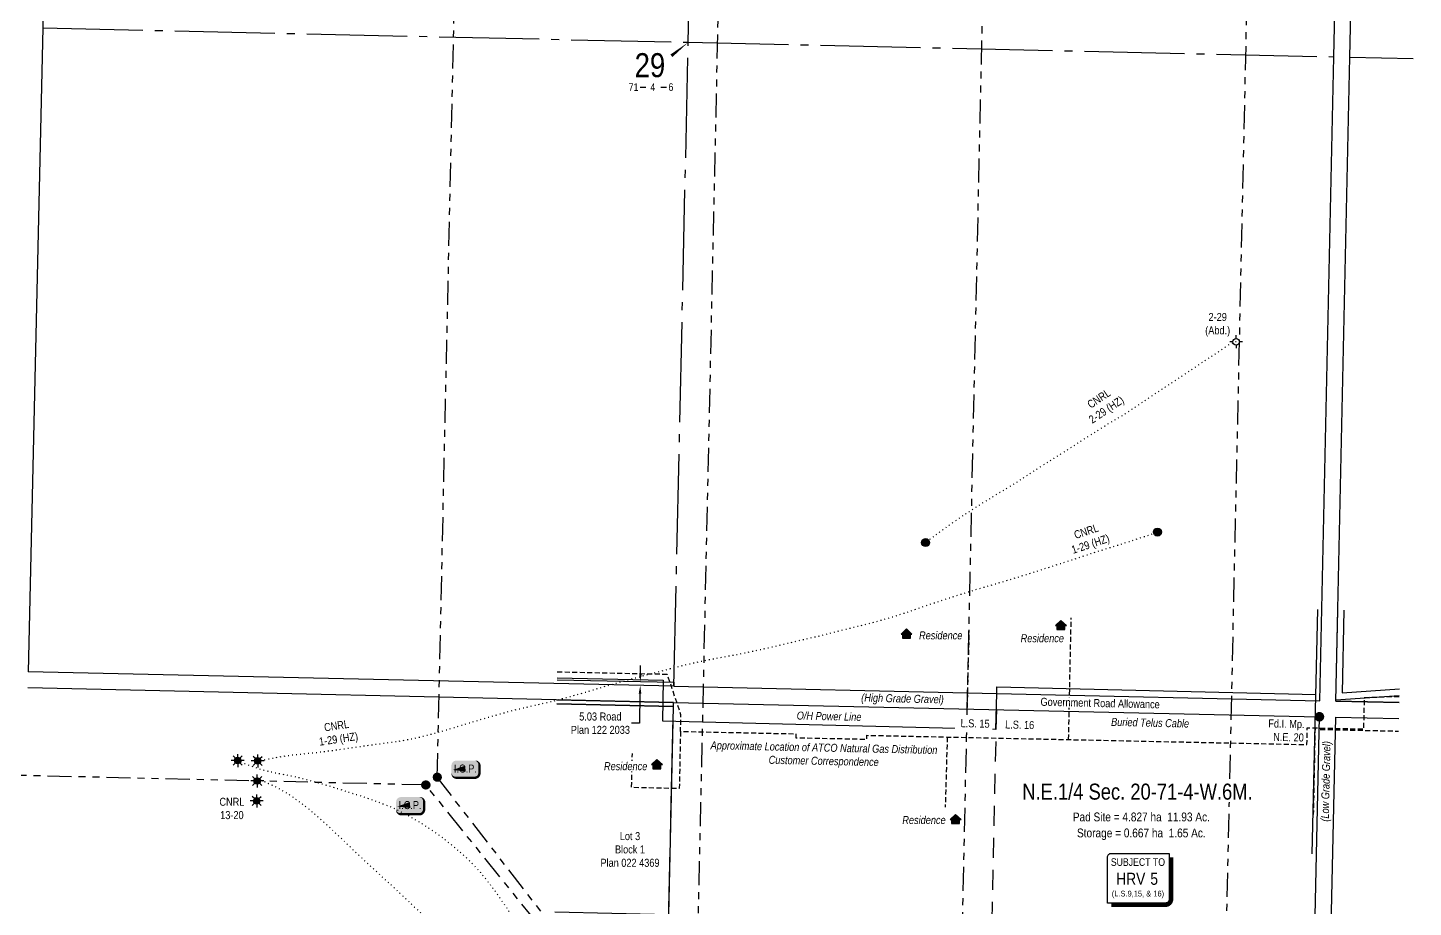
# Model space of a CAD drawing. Extents: x 391969 to 411203, y 6106388 to 6118279.
# Drawn here: x 398746 to 400476, y 6114648 to 6115746 of the extents above; entities that cross this region are included whole.
import ezdxf
from ezdxf.enums import TextEntityAlignment as Align

# ---------------------------------------------------------------- set-up
doc = ezdxf.new("R2010")
doc.units = 0
doc.header["$LTSCALE"] = 5
doc.header["$PDSIZE"] = 0.5
for name, pattern in [('foc-DOT', [1, 0.2, -0.8]), ('foc-DRILLPATH', [14.75, 6, -1.75, 1.75, -1.75, 1.75, -1.75]), ('foc-LSD', [8, 5, -3]), ('foc-QUARTERLINE', [33, 25, -3, 2, -3]), ('UG_PIPE', [1.875, 1.25, -0.625])]:
    doc.linetypes.add(name, pattern=pattern)
doc.layers.get('Defpoints').update_dxf_attribs({"color": 9})
for name, color, linetype in [('10', 1, 'Continuous'), ('9', 3, 'Continuous'), ('AS-DRILL', 8, 'foc-DOT'), ('AS-DRILL-T', 8, 'Continuous'), ('AS-PIPE-UG', 44, 'UG_PIPE'), ('AS-PIPE-UG-T', 44, 'Continuous'), ('AS-POWER', 104, 'foc-POWER'), ('AS-POWER-T', 104, 'Continuous'), ('AS-RESIDENCE', 14, 'Continuous'), ('AS-TELUS', 224, 'foc-TEL'), ('C-SYMBOL', 7, 'Continuous'), ('C-WS-S', 8, 'Continuous'), ('CG-NOTES', 7, 'Continuous'), ('CTW', 7, 'Continuous'), ('F-WS-S', 8, 'Continuous'), ('L-AREAREQUIRED', 7, 'Continuous'), ('L-AREAWORK', 5, 'Continuous'), ('L-MON', 1, 'Continuous'), ('L-MON-T', 1, 'Continuous'), ('L-ROAD-T', 7, 'Continuous'), ('L-SEC', 7, 'Continuous'), ('L-SECLBL', 7, 'Continuous'), ('L-SECQ', 8, 'foc-QUARTERLINE'), ('L-SECTION-LSD', 7, 'foc-LSD'), ('L-TITLEDB', 4, 'Continuous'), ('L-TITLEDB-T', 4, 'Continuous'), ('P-PDRILLPATH', 12, 'foc-DRILLPATH')]:
    doc.layers.add(name, color=color, linetype=linetype)
doc.layers.add('C-RW-T', color=13, linetype='Continuous', lineweight=9)
doc.layers.add('T-TEXT', color=48, linetype='Continuous', lineweight=18)
doc.styles.add('100L', font='ARIALN.TTF', dxfattribs={"height": 11})
doc.styles.add('175L', font='ARIALN.TTF', dxfattribs={"height": 20})
doc.styles.add('80', font='ARIALN.TTF', dxfattribs={"height": 10})
doc.styles.add('80CG', font='ARIALN.TTF', dxfattribs={"height": 10})
doc.styles.add('80L', font='ARIALN.TTF', dxfattribs={"height": 10})
doc.styles.add('80LS', font='ARIALNI.TTF', dxfattribs={"height": 10})
doc.styles.add('foc-LtypeFont', font='ARIALN.TTF', dxfattribs={"height": 7.35})
doc.styles.add('HRV', font='ARIALN.TTF', dxfattribs={"height": 3})
doc.styles.add('SIMPLEX', font='ARIALN.TTF')
doc.linetypes.add('foc-POWER', pattern='A,6,-1,["P",foc-LtypeFont,S=0.2,R=0,X=-0.625,Y=-0.75],-1.24,4', length=12.24)
doc.linetypes.add('foc-TEL', pattern='A,2,-1,["T",foc-LtypeFont,S=0.2,R=0,X=-0.425,Y=-0.75],-1.24,8', length=12.24)
doc.linetypes.add('foc-TEL-NOLINE', pattern='A,0,-2,["T",foc-LtypeFont,S=0.2,R=0,X=-0.425,Y=-0.75],-10.24', length=12.24)
doc.dimstyles.new('Compass 5 000', dxfattribs={"dimscale": 5, "dimtxt": 9, "dimasz": 2, "dimexe": 0.2, "dimexo": 0.0625, "dimgap": 0.5, "dimtad": 0, "dimtih": 1, "dimtoh": 1, "dimzin": 0, "dimdsep": 46, "dimtxsty": '80CG', "dimcen": 0.1, "dimse1": 1, "dimse2": 1, "dimclrd": 256, "dimclrt": 256, "dimaunit": 1, "dimadec": 4, "dimazin": 0, "dimtfac": 0.06, "dimtofl": 0, "dimtmove": 0, "dimatfit": 1, "dimfxl": 0.2, "dimtolj": 1, "dimtzin": 0, "dimlwd": -1, "dimarcsym": 0})

# ---------------------------------------------------------------- blocks, each defined once
blk = doc.blocks.new('*D425')
at = {"layer": 'Defpoints', "color": 0, "transparency": 16777216}
for p in [(399510.6, 6114930), (399523.5, 6114924.7), (399523.7, 6114929.7)]:
    blk.add_point(p, dxfattribs=at)
at = {"layer": 'L-TITLEDB-T', "transparency": 16777216}
for p, q in [((399510.8, 6114940), (399511, 6114950)), ((399510.2, 6114914.9), (399509.4, 6114877.9)), ((399509.4, 6114877.9), (399499.4, 6114877.9))]:
    blk.add_line(p, q, dxfattribs=at)
for points in [[(399509.1, 6114940), (399512.5, 6114939.9), (399510.6, 6114930)], [(399508.6, 6114915), (399511.9, 6114914.9), (399510.5, 6114924.9)]]:
    blk.add_solid(points, dxfattribs=at)
at = {"layer": 'L-TITLEDB-T', "transparency": 16777216, "insert": (399460.7, 6114877.9), "char_height": 10, "attachment_point": 5, "style": '80CG'}
blk.add_mtext('\\A1;5.03 Road\\PPlan 122 2033', dxfattribs=at)
blk = doc.blocks.new('*D428')
at = {"layer": 'C-RW-T', "transparency": 16777216}
for p, q in [((399520.5, 6114616.9), (399510.5, 6114617.1)), ((399555.5, 6114616.1), (399589.8, 6114615.3))]:
    blk.add_line(p, q, dxfattribs=at)
for points in [[(399520.6, 6114618.6), (399520.5, 6114615.2), (399530.5, 6114616.7)], [(399555.5, 6114617.8), (399555.5, 6114614.4), (399545.5, 6114616.3)]]:
    blk.add_solid(points, dxfattribs=at)
at = {"layer": 'Defpoints', "color": 0, "transparency": 16777216}
for p in [(399530.5, 6114616.7), (399526.5, 6114438.5), (399541.4, 6114438.2)]:
    blk.add_point(p, dxfattribs=at)
at = {"layer": 'C-RW-T', "transparency": 16777216, "insert": (399628.9, 6114615.3), "char_height": 10, "attachment_point": 5, "style": '80CG'}
blk.add_mtext('\\A1;CNRL\\P15.00 P/L R/W\\PPlan 112 5951', dxfattribs=at)
blk = doc.blocks.new('HRV')
blk.add_lwpolyline([(-35.1, 31.6), (37.2, 31.6), (37.2, -25.5, -0.414214), (32.2, -30.5), (-40.1, -30.5), (-40.1, 26.6, -0.414214)], format="xyb", close=True)
at = {"const_width": 5, "flags": 128}
blk.add_lwpolyline([(-35.1, -33), (32.2, -33, 0.414214), (39.7, -25.5), (39.7, 26.6)], format="xyb", dxfattribs=at)
at = {"style": '80L'}
blk.add_text('SUBJECT TO', height=9.5, dxfattribs=at).set_placement((-2, 13.1), align=Align.BOTTOM_CENTER)
blk.add_attdef('(N.W.1/4 00)', text='', height=7.12, dxfattribs=at).set_placement((-2, -24.4), align=Align.BOTTOM_CENTER)
at = {"layer": 'CTW', "color": 3, "style": 'HRV'}
blk.add_text('HRV', height=15, dxfattribs=at).set_placement((-10.9, -0.2), align=Align.MIDDLE_CENTER)
blk.add_attdef('0', text='', height=15, dxfattribs=at).set_placement((18.3, -0.2), align=Align.MIDDLE_CENTER)
blk = doc.blocks.new('BH-Existing')
at = {"layer": 'AS-DRILL-T'}
h = blk.add_hatch(color=256, dxfattribs=at)
h.dxf.hatch_style = 1
edge = h.paths.add_edge_path()
edge.add_arc((0, 0), 0.5, 0, 360)
blk.add_circle((0, 0), 0.5, dxfattribs=at)
blk = doc.blocks.new('res_occ')
for points in [[(0.1, 0.89), (-1.26, -0.37), (1.46, -0.37)], [(-0.9, -1.43), (1.1, -1.43), (1.1, -0.37), (-0.9, -0.37)]]:
    blk.add_hatch(color=14).paths.add_polyline_path(points)
at = {"color": 14}
for points in [[(0.1, 0.89), (-1.26, -0.37), (1.46, -0.37)], [(-0.9, -1.43), (1.1, -1.43), (1.1, -0.37), (-0.9, -0.37)]]:
    blk.add_lwpolyline(points, close=True, dxfattribs=at)
blk = doc.blocks.new('fdia')
at = {"color": 255, "const_width": 1}
blk.add_lwpolyline([(-0.5, 0, 1), (0.5, 0, 1)], format="xyb", close=True, dxfattribs=at)
blk = doc.blocks.new('Fdiaa')
blk.add_blockref('fdia', (0, 0))
blk = doc.blocks.new('fdib')
at = {"color": 1, "const_width": 1.6}
blk.add_lwpolyline([(-0.4, 0, 1), (0.4, 0, 1)], format="xyb", close=True, dxfattribs=at)
at = {"color": 1}
blk.add_circle((0, 0), 0.8, dxfattribs=at)
blk = doc.blocks.new('Fdibb')
blk.add_blockref('fdib', (0, 0))
blk = doc.blocks.new('fdicc')
for name in ['Fdibb', 'Fdiaa']:
    blk.add_blockref(name, (0, 0))
blk = doc.blocks.new('FDI')
blk.add_blockref('fdicc', (0, 0))
blk = doc.blocks.new('L-SECLBL')
at = {"layer": '9', "color": 7}
for p, q in [((-5.1, -27.8), (-12.3, -27.8)), ((20.7, -27.8), (13.5, -27.8))]:
    blk.add_line(p, q, dxfattribs=at)
at = {"layer": '10', "color": 2, "style": 'SIMPLEX'}
blk.add_attdef('SEC', text='', height=30, dxfattribs=at).set_placement((0, 0), align=Align.MIDDLE)
at = {"layer": '10', "color": 5, "style": '80L'}
blk.add_attdef('TWP', text='', height=9.5, dxfattribs=at).set_placement((-14.4, -27.4), align=Align.MIDDLE_RIGHT)
blk.add_attdef('RGE', text='', height=9.5, dxfattribs=at).set_placement((3.6, -27.4), align=Align.MIDDLE_CENTER)
blk.add_attdef('MER', text='', height=9.5, dxfattribs=at).set_placement((23.2, -27.4), align=Align.MIDDLE_LEFT)
blk = doc.blocks.new('plbh')
at = {"layer": 'L-MON'}
h = blk.add_hatch(color=255, dxfattribs=at)
h.dxf.hatch_style = 1
edge = h.paths.add_edge_path()
edge.add_arc((0, 0), 1.16, 0, 360)
h = blk.add_hatch(color=256, dxfattribs=at)
h.dxf.hatch_style = 1
h.paths.add_polyline_path([(-0.96, 0, 1), (0.96, 0, 1)])
h.paths.add_polyline_path([(0.91, 0, -1), (-0.91, 0, -1)], flags=16)
h.paths.add_polyline_path([(0.45, 0, -1), (-0.45, 0, -1)], flags=0)
h = blk.add_hatch(color=256, dxfattribs=at)
h.dxf.hatch_style = 1
h.paths.add_polyline_path([(-0.45, 0, 1), (0.45, 0, 1)])
h.paths.add_polyline_path([(0.4, 0, -1), (-0.4, 0, -1)], flags=16)
at = {"layer": 'L-MON', "color": 240}
for radius in [0.96, 0.91, 0.45, 0.4]:
    blk.add_circle((0, 0), radius, dxfattribs=at)
blk = doc.blocks.new('*U499')
h = blk.add_hatch(color=255)
edge = h.paths.add_edge_path()
edge.add_line((-11.5, -11.5), (11.5, -11.5))
edge.add_arc((11.5, -5.5), 6, 270, 360)
edge.add_line((17.5, -5.5), (17.5, 4))
edge.add_arc((11.5, 4), 6, 0, 90)
edge.add_line((11.5, 10), (-11.5, 10))
edge.add_arc((-11.5, 4), 6, 90, 180)
edge.add_line((-17.5, 4), (-17.5, -5.5))
edge.add_arc((-11.5, -5.5), 6, 180, 270)
at = {"color": 14, "flags": 128}
blk.add_lwpolyline([(-16, -1.8, 0, 7.5, 0), (0, 0, 0, 0, 0)], format="xyseb", dxfattribs=at)
blk.add_lwpolyline([(-11.5, -11.5, 3, 3, 0), (11.5, -11.5, 3, 3, 0.414214), (17.5, -5.5, 3, 3, 0), (17.5, 4, 3, 0, 0.414214), (11.5, 10, 0, 0, 0), (-11.5, 10, 0, 0, 0.414214), (-17.5, 4, 0, 0, 0), (-17.5, -5.5, 0, 3, 0.414214)], format="xyseb", close=True, dxfattribs=at)
at = {"color": 14, "style": '80'}
blk.add_attdef('ENTER_TEXT_001', (-26.8, -4.9), '', height=10, dxfattribs=at)
blk = doc.blocks.new('GABD')
for p, q in [((-0.81, 0), (-1.62, 0)), ((0, 0.81), (0, 1.62)), ((1.62, 0), (0.81, 0)), ((0, -0.81), (0, -1.62))]:
    blk.add_line(p, q)
blk.add_circle((0, 0), 0.8)
blk = doc.blocks.new('GAS')
h = blk.add_hatch(color=255)
h.dxf.hatch_style = 1
edge = h.paths.add_edge_path()
edge.add_arc((0, 0), 0.9, 0, 360)
for p, q in [((-0.81, 0), (-1.62, 0)), ((-0.57, 0.57), (-1.14, 1.14)), ((0, 0.81), (0, 1.62)), ((0.57, 0.57), (1.14, 1.14)), ((1.62, 0), (0.81, 0)), ((-0.57, -0.57), (-1.14, -1.14)), ((0, -0.81), (0, -1.62)), ((1.14, -1.14), (0.57, -0.57))]:
    blk.add_line(p, q)
blk.add_circle((0, 0), 0.8)

msp = doc.modelspace()

# ---------------------------------------------------------------- linework, layer by layer
at = {"layer": 'AS-DRILL', "flags": 128}
for points in [[(400254.713, 6115354.2), (400254.703, 6115354.2), (400254.663, 6115354.191), (400254.603, 6115354.192), (400254.362, 6115354.168), (400253.901, 6115354.098), (400253.237, 6115353.923), (400252.36, 6115353.633), (400251.29, 6115353.206), (400250.077, 6115352.654), (400248.733, 6115352.013), (400247.255, 6115351.256), (400245.656, 6115350.392), (400243.923, 6115349.391), (400242.107, 6115348.251), (400240.167, 6115346.955), (400238.115, 6115345.54), (400235.91, 6115344.029), (400233.543, 6115342.372), (400231.083, 6115340.637), (400228.402, 6115338.826), (400225.55, 6115337), (400222.537, 6115335.117), (400219.35, 6115333.078), (400216.041, 6115330.912), (400212.568, 6115328.589), (400209.033, 6115326.198), (400205.316, 6115323.681), (400201.508, 6115321.125), (400197.507, 6115318.475), (400193.414, 6115315.726), (400189.149, 6115312.851), (400184.751, 6115309.859), (400180.231, 6115306.789), (400175.61, 6115303.712), (400170.951, 6115300.686), (400166.221, 6115297.611), (400161.501, 6115294.547), (400156.681, 6115291.454), (400151.949, 6115288.329), (400147.217, 6115285.155), (400142.515, 6115281.999), (400137.893, 6115278.872), (400133.252, 6115275.726), (400128.701, 6115272.637), (400124.161, 6115269.578), (400119.552, 6115266.541), (400114.946, 6115263.623), (400110.23, 6115260.758), (400105.395, 6115257.906), (400100.448, 6115254.987), (400095.469, 6115251.977), (400090.499, 6115248.918), (400085.518, 6115245.799), (400080.637, 6115242.668), (400075.685, 6115239.518), (400070.673, 6115236.38), (400065.671, 6115233.231), (400060.729, 6115230.062), (400055.897, 6115226.899), (400051.095, 6115223.776), (400046.265, 6115220.694), (400041.415, 6115217.642), (400036.576, 6115214.61), (400031.767, 6115211.597), (400026.929, 6115208.595), (400022.12, 6115205.592), (400017.311, 6115202.559), (400012.5, 6115199.476), (400007.729, 6115196.372), (399998.177, 6115190.145), (399988.645, 6115183.927), (399979.166, 6115177.819), (399969.53, 6115171.873), (399959.715, 6115165.952), (399949.93, 6115160.04), (399940.214, 6115154.097), (399930.606, 6115148.081), (399921.128, 6115142.032), (399907.329, 6115132.879), (399895.074, 6115124.292), (399894.057, 6115123.565), (399881.325, 6115114.258), (399873.095, 6115108.101), (399866.918, 6115103.419)], [(399032.758, 6114830.848), (399032.716, 6114830.779), (399032.242, 6114830.17), (399031.74, 6114829.631), (399031.452, 6114829.297), (399030.963, 6114828.878), (399030.778, 6114828.663), (399030.934, 6114828.499), (399031.061, 6114828.366), (399031.254, 6114828.502), (399031.47, 6114828.747), (399031.619, 6114829.164), (399031.689, 6114829.582), (399031.702, 6114829.732), (399031.744, 6114829.821), (399031.826, 6114829.899), (399032.272, 6114830.139), (399033.109, 6114830.47), (399034.409, 6114830.891), (399036.15, 6114831.351), (399038.251, 6114831.804), (399040.702, 6114832.268), (399043.515, 6114832.814), (399046.66, 6114833.433), (399050.116, 6114834.095), (399053.863, 6114834.79), (399058.011, 6114835.536), (399062.409, 6114836.286), (399067.107, 6114837.03), (399072.266, 6114837.793), (399077.754, 6114838.518), (399083.68, 6114839.174), (399090.106, 6114839.798), (399096.903, 6114840.464), (399104.022, 6114841.232), (399111.413, 6114842.085), (399119.037, 6114843.032), (399126.862, 6114844.055), (399134.838, 6114845.104), (399142.946, 6114846.26), (399151.166, 6114847.473), (399159.507, 6114848.724), (399168.078, 6114850), (399176.687, 6114851.175), (399185.504, 6114852.295), (399194.333, 6114853.445), (399203.364, 6114854.7), (399212.378, 6114856.116), (399221.508, 6114857.779), (399230.643, 6114859.652), (399239.713, 6114861.736), (399248.858, 6114864.089), (399255.089, 6114865.808), (399269.487, 6114869.962), (399278.168, 6114872.546), (399287.122, 6114875.273), (399296.067, 6114878.001), (399304.979, 6114880.659), (399313.942, 6114883.336), (399322.905, 6114885.983), (399331.895, 6114888.53), (399340.885, 6114891.066), (399349.893, 6114893.512), (399358.926, 6114895.738), (399368.036, 6114897.851), (399377.136, 6114899.955), (399386.245, 6114902.019), (399395.315, 6114904.123), (399404.348, 6114906.339), (399413.374, 6114908.684), (399423.338, 6114911.399), (399431.068, 6114913.514), (399440.31, 6114916.145), (399449.253, 6114918.802), (399458.187, 6114921.51), (399467.139, 6114924.167), (399476.129, 6114926.714), (399485.069, 6114929.252), (399494.049, 6114931.788), (399503.017, 6114934.215), (399512.063, 6114936.58), (399521.109, 6114938.946), (399530.145, 6114941.341), (399539.182, 6114943.736), (399548.218, 6114946.102), (399557.232, 6114948.388), (399566.306, 6114950.642), (399575.397, 6114952.806), (399584.496, 6114954.84), (399593.642, 6114956.773), (399602.816, 6114958.605), (399611.997, 6114960.277), (399621.196, 6114961.889), (399630.407, 6114963.6), (399639.601, 6114965.431), (399648.837, 6114967.382), (399658.005, 6114969.355), (399667.183, 6114971.367), (399676.323, 6114973.47), (399685.535, 6114975.651), (399694.757, 6114977.832), (399703.869, 6114980.046), (399713.162, 6114982.265), (399722.462, 6114984.345), (399731.61, 6114986.377), (399740.853, 6114988.608), (399749.456, 6114990.833), (399758.491, 6114993.149), (399767.504, 6114995.405), (399776.559, 6114997.699), (399785.641, 6114999.914), (399794.703, 6115002.089), (399803.73, 6115004.474), (399812.8, 6115007.029), (399821.781, 6115009.596), (399830.765, 6115012.342), (399839.825, 6115015.327), (399848.837, 6115018.373), (399857.698, 6115021.413), (399866.59, 6115024.482), (399875.45, 6115027.471), (399884.752, 6115030.521), (399893.781, 6115033.467), (399902.709, 6115036.365), (399911.627, 6115039.223), (399920.573, 6115042.06), (399929.498, 6115044.798), (399938.49, 6115047.435), (399947.632, 6115050.038), (399956.633, 6115052.634), (399965.587, 6115055.342), (399974.601, 6115058.068), (399983.656, 6115060.843), (399992.974, 6115063.742), (400001.952, 6115066.609), (400010.839, 6115069.448), (400019.887, 6115072.343), (400028.775, 6115075.252), (400037.612, 6115078.112), (400046.529, 6115080.94), (400055.456, 6115083.818), (400064.437, 6115086.815), (400073.266, 6115089.755), (400082.285, 6115092.681), (400091.231, 6115095.499), (400100.196, 6115098.266), (400109.142, 6115101.043), (400118.078, 6115103.851), (400127.006, 6115106.769), (400136.036, 6115109.755), (400142.194, 6115111.785), (400156.406, 6115116.574)], [(399007.789, 6114831.304), (399007.718, 6114831.246), (399007.381, 6114830.953), (399007.51, 6114830.9), (399007.997, 6114830.789), (399008.235, 6114830.684), (399008.354, 6114830.621), (399008.502, 6114830.568), (399008.572, 6114830.546), (399009.009, 6114830.426), (399009.725, 6114830.24), (399010.729, 6114829.967), (399011.942, 6114829.609), (399013.241, 6114829.14), (399014.608, 6114828.559), (399016.064, 6114827.905), (399017.848, 6114827.205), (399019.902, 6114826.468), (399022.153, 6114825.596), (399024.512, 6114824.642), (399027.209, 6114823.581), (399030.285, 6114822.491), (399033.601, 6114821.415), (399037.008, 6114820.367), (399040.487, 6114819.388), (399044.297, 6114818.461), (399048.257, 6114817.551), (399052.426, 6114816.596), (399056.846, 6114815.626), (399061.446, 6114814.701), (399066.366, 6114813.789), (399071.615, 6114812.8), (399077.121, 6114811.684), (399082.844, 6114810.434), (399088.823, 6114808.998), (399094.977, 6114807.357), (399101.388, 6114805.561), (399108.018, 6114803.7), (399114.816, 6114801.765), (399121.831, 6114799.735), (399128.993, 6114797.542), (399136.333, 6114795.225), (399143.839, 6114792.794), (399151.456, 6114790.34), (399159.094, 6114788.006), (399166.75, 6114785.541), (399174.451, 6114782.856), (399182.139, 6114780.02), (399189.883, 6114777.044), (399197.685, 6114773.926), (399205.438, 6114770.449), (399213.063, 6114766.644), (399220.661, 6114762.521), (399228.097, 6114758.261), (399235.549, 6114753.86), (399242.847, 6114749.314), (399250.11, 6114744.497), (399257.348, 6114739.502), (399264.441, 6114734.279), (399271.368, 6114728.77), (399278.251, 6114723.093), (399285.161, 6114717.304), (399291.936, 6114711.289), (399298.504, 6114704.938), (399304.775, 6114698.334), (399310.882, 6114691.533), (399316.813, 6114684.457), (399322.421, 6114677.257), (399327.975, 6114669.889), (399333.417, 6114662.414), (399338.654, 6114654.763), (399343.889, 6114646.992), (399349.062, 6114639.142), (399354.042, 6114631.167), (399358.992, 6114623.163), (399363.868, 6114615.03), (399368.442, 6114606.784), (399372.841, 6114598.332), (399377.069, 6114589.843), (399380.974, 6114581.182), (399384.624, 6114572.337), (399388.254, 6114563.522), (399392.67, 6114552.699), (399392.849, 6114552.245), (399396.188, 6114543.767), (399399.393, 6114534.722), (399402.316, 6114525.593), (399405.281, 6114516.504), (399408.244, 6114507.364), (399411.157, 6114498.215), (399414.07, 6114489.087), (399416.913, 6114479.93), (399419.836, 6114470.791), (399422.731, 6114462.153), (399425.844, 6114452.58), (399428.807, 6114443.46), (399431.835, 6114434.499), (399434.851, 6114425.478), (399437.874, 6114416.367), (399440.9, 6114407.316), (399443.934, 6114398.225), (399447.029, 6114389.152), (399450.133, 6114380.09), (399453.228, 6114370.987), (399456.352, 6114361.924), (399459.478, 6114352.9), (399462.563, 6114343.808), (399465.647, 6114334.715), (399468.741, 6114325.633), (399471.866, 6114316.55), (399474.889, 6114307.428), (399477.843, 6114298.299), (399480.907, 6114289.217), (399484.011, 6114280.114), (399487.077, 6114271.092), (399490.152, 6114262.01), (399493.116, 6114252.94), (399495.999, 6114243.803), (399499.003, 6114234.662), (399502.139, 6114225.668), (399505.294, 6114216.604), (399508.338, 6114207.493), (399511.361, 6114198.362), (399514.567, 6114189.317), (399517.852, 6114180.29), (399520.969, 6114171.297), (399524.205, 6114162.301), (399527.442, 6114153.315), (399531.484, 6114141.89), (399534.651, 6114133.356), (399537.89, 6114124.94), (399541.324, 6114116.24), (399544.72, 6114107.671), (399548.085, 6114099.042), (399551.579, 6114090.41), (399555.245, 6114081.805), (399558.759, 6114073.563), (399562.333, 6114064.93), (399565.856, 6114056.647), (399569.332, 6114048.496), (399572.795, 6114039.805), (399576.017, 6114031.03), (399579.198, 6114022.226), (399582.302, 6114013.593), (399585.504, 6114004.808), (399588.68, 6113996.253), (399591.792, 6113987.49), (399594.811, 6113978.63), (399597.727, 6113970.051), (399600.773, 6113961.45), (399603.872, 6113952.997), (399606.874, 6113944.267), (399609.874, 6113935.416), (399612.977, 6113926.713), (399616.222, 6113917.678), (399619.538, 6113908.65), (399622.875, 6113899.652), (399626.08, 6113890.597), (399629.085, 6113881.526), (399632.098, 6113872.415), (399635.234, 6113863.382), (399638.348, 6113854.299), (399641.493, 6113845.225), (399644.659, 6113836.201), (399647.695, 6113827.179), (399650.729, 6113818.078), (399653.683, 6113808.999), (399656.737, 6113799.897), (399659.933, 6113790.852), (399663.128, 6113781.787), (399666.293, 6113772.743), (399669.347, 6113763.651), (399672.393, 6113754.61), (399675.448, 6113745.548), (399678.522, 6113736.446), (399681.737, 6113727.39), (399684.881, 6113718.306), (399688.046, 6113709.232), (399691.312, 6113700.196), (399694.547, 6113691.15), (399697.813, 6113682.143), (399701.109, 6113673.126), (399704.365, 6113664.09), (399707.622, 6113655.113), (399710.816, 6113646.029), (399713.991, 6113636.974), (399717.348, 6113627.976), (399720.676, 6113619.048), (399723.904, 6113610.112), (399727.111, 6113601.167), (399730.246, 6113592.093), (399732.151, 6113586.589), (399737.571, 6113571.542)], [(399032.189, 6114805.813), (399032.14, 6114805.844), (399032.011, 6114805.917), (399031.892, 6114805.94), (399031.642, 6114805.966), (399031.583, 6114805.977), (399031.182, 6114805.936), (399030.762, 6114805.975), (399030.436, 6114806.123), (399030.243, 6114806.427), (399030.312, 6114806.856), (399030.331, 6114807.256), (399030.321, 6114807.656), (399030.38, 6114808.065), (399030.401, 6114808.124), (399030.532, 6114808.141), (399030.86, 6114808.074), (399031.477, 6114807.93), (399032.383, 6114807.749), (399033.568, 6114807.502), (399034.941, 6114807.171), (399036.541, 6114806.734), (399038.407, 6114806.102), (399040.618, 6114805.211), (399043.183, 6114804.093), (399046.144, 6114802.775), (399049.422, 6114801.321), (399053.124, 6114799.636), (399057.13, 6114797.655), (399061.388, 6114795.317), (399065.977, 6114792.552), (399070.887, 6114789.42), (399075.961, 6114786.044), (399081.407, 6114782.249), (399087.064, 6114778.09), (399092.825, 6114773.658), (399098.719, 6114768.923), (399104.882, 6114763.711), (399110.884, 6114758.434), (399116.843, 6114753.067), (399122.8, 6114747.58), (399128.764, 6114741.973), (399134.747, 6114736.286), (399140.797, 6114730.527), (399143.774, 6114727.679), (399146.896, 6114724.667), (399153.053, 6114718.736), (399159.36, 6114712.801), (399165.833, 6114706.722), (399172.289, 6114700.734), (399178.922, 6114694.632), (399185.555, 6114688.52), (399192.385, 6114682.283), (399199.265, 6114676.015), (399206.072, 6114669.679), (399209.167, 6114666.768), (399220.067, 6114656.508), (399228.724, 6114648.359), (399235.571, 6114641.962), (399242.386, 6114635.536), (399249.089, 6114628.982), (399255.588, 6114622.242), (399261.8, 6114615.239), (399267.758, 6114608.012), (399273.451, 6114600.591), (399278.79, 6114593.018), (399283.943, 6114585.139), (399288.822, 6114577.146), (399293.368, 6114568.961), (399297.55, 6114560.634), (399301.469, 6114552.192), (399305.326, 6114543.672), (399308.973, 6114535.128), (399312.366, 6114526.398), (399315.557, 6114517.623), (399318.457, 6114508.775), (399321.044, 6114499.794), (399323.309, 6114490.75), (399325.202, 6114481.625), (399326.714, 6114472.438), (399328.024, 6114463.156), (399329.123, 6114453.849), (399329.961, 6114444.537), (399330.479, 6114435.183), (399330.636, 6114425.817), (399330.475, 6114416.499), (399330.043, 6114407.196), (399329.532, 6114397.885), (399329.07, 6114388.543), (399328.548, 6114379.213), (399327.895, 6114369.875), (399327.205, 6114360.598), (399326.364, 6114351.345), (399325.512, 6114342.022), (399324.84, 6114332.675), (399324.248, 6114323.366), (399323.685, 6114313.976), (399323.121, 6114304.577), (399322.638, 6114295.205), (399322.215, 6114285.842), (399321.933, 6114276.507), (399321.81, 6114267.117), (399321.707, 6114257.747), (399321.572, 6114248.257), (399321.458, 6114238.848), (399321.294, 6114229.419), (399321.12, 6114219.99), (399320.924, 6114210.492), (399320.731, 6114201.104), (399320.508, 6114191.727), (399320.214, 6114182.321), (399319.858, 6114172.827), (399319.345, 6114163.436), (399318.649, 6114153.929), (399317.856, 6114144.575), (399317.014, 6114135.232), (399316.261, 6114125.876), (399315.758, 6114116.505), (399315.543, 6114107.038), (399315.497, 6114097.536), (399315.514, 6114088.144), (399315.521, 6114078.781), (399315.535, 6114069.258), (399315.513, 6114059.906), (399315.427, 6114050.406), (399315.313, 6114040.986), (399315.25, 6114031.585), (399315.197, 6114021.784), (399315.153, 6114012.382), (399315.395, 6114003.224), (399315.884, 6113993.911), (399316.473, 6113984.615), (399317.163, 6113975.357), (399317.952, 6113966.047), (399318.751, 6113956.746), (399319.56, 6113947.436), (399320.469, 6113938.133), (399321.247, 6113928.802), (399321.836, 6113919.507), (399322.325, 6113910.203), (399322.743, 6113900.891), (399323.121, 6113891.54), (399323.479, 6113882.19), (399323.786, 6113872.82), (399324.155, 6113863.51), (399324.664, 6113854.216), (399325.352, 6113844.878), (399326.17, 6113835.547), (399327.069, 6113826.214), (399328.028, 6113816.91), (399329.046, 6113807.584), (399330.095, 6113798.268), (399331.17, 6113788.821), (399332.217, 6113779.405), (399333.276, 6113770.098), (399334.404, 6113760.75), (399335.624, 6113751.48), (399336.843, 6113742.21), (399337.984, 6113732.962), (399339.023, 6113723.656), (399339.861, 6113714.324), (399340.476, 6113704.838), (399340.902, 6113695.436), (399341.191, 6113685.707), (399341.407, 6113676.7), (399341.615, 6113667.372), (399341.769, 6113657.867), (399341.967, 6113648.5), (399342.147, 6113639.263), (399342.134, 6113629.911), (399341.963, 6113620.142), (399341.789, 6113610.744), (399341.458, 6113601.439), (399340.883, 6113591.98), (399340.257, 6113582.501), (399339.524, 6113573.126), (399338.582, 6113563.785), (399337.016, 6113549.456)]]:
    msp.add_lwpolyline(points, dxfattribs=at)
at = {"layer": 'AS-PIPE-UG'}
for p, q in [((400045.484, 6114857.5), (400048.687, 6115009.506)), ((399918.104, 6114860.184), (399921.471, 6114994.399)), ((400353.229, 6114872.024), (400351.031, 6114763.948)), ((400359.72, 6114870.213), (400457.408, 6114868.067)), ((399893.879, 6114860.695), (399891.349, 6114773.015))]:
    msp.add_line(p, q, dxfattribs=at)
at = {"layer": 'AS-PIPE-UG', "flags": 128}
for points in [[(399406.86, 6114942.082), (399544.056, 6114939.192), (399560.905, 6114888.716), (399560.425, 6114867.72), (399560.736, 6114867.714), (399704.982, 6114864.675), (399704.882, 6114859.859), (399793.575, 6114857.989), (399793.676, 6114862.806), (399893.879, 6114860.695), (399918.104, 6114860.184), (400045.484, 6114857.5), (400343.068, 6114851.228), (400343.543, 6114872.237), (400353.229, 6114872.024), (400359.757, 6114871.881)], [(400458.354, 6114911.02), (400414.623, 6114909.795), (400413.738, 6114870.694)], [(400359.757, 6114871.881), (400378.066, 6114871.478), (400413.738, 6114870.694)], [(399560.736, 6114867.714), (399559.233, 6114796.327), (399499.743, 6114797.58), (399500.641, 6114840.249)]]:
    msp.add_lwpolyline(points, dxfattribs=at)
at = {"layer": 'AS-POWER', "flags": 128}
msp.add_lwpolyline([(400349.449, 6114714.876), (400356.861, 6115019.76)], dxfattribs=at)
at = {"layer": 'AS-TELUS', "linetype": 'foc-TEL-NOLINE', "flags": 128}
for points in [[(399406.506, 6114907.151), (399552.047, 6114903.9)], [(400378.669, 6114885.433), (400378.669, 6114885.433), (400457.752, 6114883.666)]]:
    msp.add_lwpolyline(points, dxfattribs=at)
at = {"layer": 'L-SEC', "flags": 128}
for points in [[(398782.699, 6116550.352), (398764.367, 6115746.182)], [(400376.694, 6115710.171), (400394.381, 6116514.356)], [(400396.798, 6115709.729), (400414.485, 6116513.914)], [(398764.367, 6115746.182), (398746.036, 6114942.021)], [(400359.007, 6114905.987), (400376.694, 6115710.171)], [(400379.111, 6114905.537), (400396.798, 6115709.729)], [(399552.497, 6114924.004), (398746.036, 6114942.021)], [(399552.047, 6114903.9), (398745.577, 6114921.917)], [(398745.577, 6114921.917), (398745.577, 6114921.908)], [(399552.497, 6114924.004), (400359.007, 6114905.987)], [(399552.047, 6114903.9), (400358.565, 6114885.882)], [(400379.111, 6114905.537), (400458.194, 6114903.771)], [(400358.565, 6114885.882), (400340.895, 6114082.488)], [(400378.669, 6114885.44), (400361, 6114082.046)], [(400378.669, 6114885.433), (400457.752, 6114883.666)]]:
    msp.add_lwpolyline(points, dxfattribs=at)
at = {"layer": 'L-SECLBL', "flags": 128}
msp.add_lwpolyline([(399570.518, 6115728.182, 0, 3.999, 0), (399549.413, 6115711.362, 0, 0, 0)], format="xyseb", dxfattribs=at)
at = {"layer": 'L-SECQ'}
for p, q in [((399570.518, 6115728.182), (399588.54, 6116532.359)), ((398764.368, 6115746.191), (399570.518, 6115728.182)), ((399552.497, 6114924.004), (399570.518, 6115728.182)), ((399570.518, 6115728.182), (400376.694, 6115710.171)), ((400396.798, 6115709.722), (400475.898, 6115707.955)), ((399533.753, 6114100.33), (399552.047, 6114903.9))]:
    msp.add_line(p, q, dxfattribs=at)
at = {"layer": 'L-SECTION-LSD', "flags": 128}
msp.add_lwpolyline([(399955.306, 6114894.891), (399937.324, 6114091.409)], dxfattribs=at)
at = {"layer": 'L-TITLEDB', "flags": 128}
for points in [[(400458.194, 6114903.771), (400379.111, 6114905.537), (400381.611, 6115019.203)], [(400389.332, 6115019.047), (400387.096, 6114915.651), (400458.566, 6114920.66)], [(399406.761, 6114932.289), (399552.609, 6114929.031), (399552.497, 6114924.004)], [(399406.456, 6114902.123), (399551.935, 6114898.873), (399552.047, 6114903.9)], [(400379.148, 6114907.195), (400458.391, 6114912.703)], [(399403.824, 6114642.282), (399546.021, 6114639.19), (399551.935, 6114898.873), (399406.456, 6114902.123)]]:
    msp.add_lwpolyline(points, dxfattribs=at)
at = {"layer": 'P-PDRILLPATH'}
for points in [[(399725.292, 6114203.883), (399257.052, 6114810.503), (399328.022, 6118037.352)], [(399725.458, 6114211.378), (399580.802, 6114528.304), (399657.816, 6118029.985)], [(399745.114, 6114195.946), (399910.596, 6114520.936), (399987.611, 6118022.617)], [(399705.801, 6114226.811), (399242.76, 6114800.823), (393953.617, 6114924.499)]]:
    msp.add_lwpolyline(points, dxfattribs=at)

# ---------------------------------------------------------------- block references
at = {"layer": 'AS-DRILL-T', "xscale": 9.996262199999801, "yscale": 9.996262199999801, "zscale": 9.996262199999801}
for p in [(400156.417, 6115116.616), (399866.918, 6115103.419)]:
    msp.add_blockref('BH-Existing', p, dxfattribs=at)
at = {"layer": 'AS-RESIDENCE', "xscale": 4.998114999999875, "yscale": 4.998114999999875, "zscale": 4.998114999999875}
for p in [(399842.551, 6114991.121), (400035.321, 6115001.889), (399530.868, 6114828.038), (399903.911, 6114759.666)]:
    msp.add_blockref('res_occ', p, dxfattribs=at)
at = {"layer": 'C-WS-S', "xscale": 4.99813109999999, "yscale": 4.99813109999999, "zscale": 4.99813109999999}
for p in [(399007.789, 6114831.304), (399032.758, 6114830.848), (399032.189, 6114805.813), (399031.559, 6114780.891)]:
    msp.add_blockref('GAS', p, dxfattribs=at)
at = {"layer": 'CG-NOTES'}
ref = msp.add_blockref('*U499', (399292.249, 6114821.274), dxfattribs=dict(at, xscale=0.99962622, yscale=0.99962622, zscale=0.99962622))
ref.add_attrib('ENTER_TEXT_001', 'I.C.P.', (399277.875, 6114816.272), dxfattribs={"layer": '0', "color": 14, "height": 9.9963, "style": '80'})
ref = msp.add_blockref('*U499', (399223.109, 6114775.693), dxfattribs=dict(at, xscale=0.99962622, yscale=0.99962622, zscale=0.99962622))
ref.add_attrib('ENTER_TEXT_001', 'I.C.P.', (399208.735, 6114770.691), dxfattribs={"layer": '0', "color": 14, "height": 9.9963, "style": '80'})
at = {"layer": 'CG-NOTES', "xscale": 0.99962622, "yscale": 0.99962622, "zscale": 0.99962622}
msp.add_blockref('HRV', (400134.035, 6114683.836), dxfattribs=at).add_auto_attribs({'(N.W.1/4 00)': '(L.S.9,15, & 16)', '0': '5'})
at = {"layer": 'F-WS-S', "xscale": 4.998131099999988, "yscale": 4.998131099999988, "zscale": 4.998131099999988}
msp.add_blockref('GABD', (400254.713, 6115354.2), dxfattribs=at)
at = {"layer": 'L-MON'}
for name, p, xscale, yscale, zscale in [('FDI', (400358.675, 6114885.962), 4.99999999999997, 4.99999999999997, 1.999253539999986), ('plbh', (399242.76, 6114800.823), 4.998131099999982, 4.998131099999982, 4.998131099999982), ('plbh', (399257.052, 6114810.503), 4.998131099999982, 4.998131099999982, 4.998131099999982)]:
    msp.add_blockref(name, p, dxfattribs=dict(at, xscale=xscale, yscale=yscale, zscale=zscale))
at = {"layer": 'L-SECLBL', "xscale": 0.99962622, "yscale": 0.99962622, "zscale": 0.99962622}
msp.add_blockref('L-SECLBL', (399522.601, 6115699.66), dxfattribs=at).add_auto_attribs({'SEC': '29', 'TWP': '71', 'RGE': '4', 'MER': '6'})

# ---------------------------------------------------------------- texts
at = {"layer": 'AS-PIPE-UG-T', "insert": (399739.807, 6114837.641), "char_height": 9.99623, "width": 283.06964, "attachment_point": 5, "rotation": 358.792485, "style": '80CG'}
msp.add_mtext('\\A1;{\\fArial Narrow|b0|i1|c0|p34;Approximate Location of ATCO Natural Gas Distribution\\PCustomer Correspondence}', dxfattribs=at)
at = {"layer": 'AS-POWER-T', "style": '80LS'}
msp.add_text('O/H Power Line', height=9.99626, rotation=358.720203, dxfattribs=at).set_placement((399746.342, 6114886.625), align=Align.MIDDLE_CENTER)
at = {"layer": 'AS-TELUS', "style": '80LS'}
msp.add_text('Buried Telus Cable', height=9.99626, rotation=358.720203, dxfattribs=at).set_placement((400147.255, 6114878.564), align=Align.MIDDLE_CENTER)
at = {"layer": 'C-WS-S', "char_height": 9.9963, "attachment_point": 5, "style": '80CG'}
for s, insert, width in [('\\A1;2-29\\P(Abd.)', (400231.622, 6115375.328), 30.58652), ('\\A1;CNRL\\P13-20', (399000.586, 6114771.447), 30.83199)]:
    msp.add_mtext(s, dxfattribs=dict(at, insert=insert, width=width))
at = {"layer": 'C-WS-S', "char_height": 9.9963, "width": 48.39023, "attachment_point": 5, "style": '80CG'}
for s, insert, rotation in [('\\A1;CNRL\\P2-29 (HZ)', (400088.732, 6115275.139), 33.86484), ('\\A1;CNRL\\P1-29 (HZ)', (400070.552, 6115108.185), 18.296032), ('\\A1;CNRL\\P1-29 (HZ)', (399132.66, 6114865.105), 8.529277)]:
    msp.add_mtext(s, dxfattribs=dict(at, insert=insert, rotation=rotation))
at = {"layer": 'L-AREAREQUIRED', "color": 5, "style": '100L'}
msp.add_text('Pad Site = 4.827 ha  11.93 Ac.', height=10.99589, dxfattribs=at).set_placement((400136.309, 6114752.08), align=Align.BOTTOM_CENTER)
at = {"layer": 'L-AREAWORK', "color": 5, "style": '100L'}
msp.add_text('Storage = 0.667 ha  1.65 Ac.', height=10.99589, dxfattribs=at).set_placement((400136.309, 6114732.087), align=Align.BOTTOM_CENTER)
at = {"layer": 'L-TITLEDB-T', "insert": (399497.696, 6114720.239), "char_height": 9.99245, "width": 73.37336, "attachment_point": 5, "style": '80CG'}
msp.add_mtext('\\A1;Lot 3\\PBlock 1\\PPlan 022 4369', dxfattribs=at)
at = {"layer": 'T-TEXT', "style": '80LS'}
for s, rotation, p in [('(High Grade Gravel)', 358.720203, (399838.05, 6114908.751)), ('(Low Grade Gravel)', 88.74006, (400366.456, 6114805.32))]:
    msp.add_text(s, height=9.99626, rotation=rotation, dxfattribs=at).set_placement(p, align=Align.MIDDLE_CENTER)

# ---------------------------------------------------------------- dimensions: what is measured, and where the dimension line sits
at = {"layer": 'C-RW-T'}
dim = msp.add_linear_dim(base=(399530.51, 6114616.661), p1=(399541.444, 6114438.152), p2=(399526.453, 6114438.493), angle=178.695803, text='CNRL\\P15.00 P/L R/W\\PPlan 112 5951', dimstyle='Compass 5 000', dxfattribs=at)
dim.commit()
dim.dimension.update_dxf_attribs({"geometry": '*D428', "text_midpoint": (399628.913, 6114615.31), "dimtype": 161})
at = {"layer": 'L-TITLEDB-T'}
dim = msp.add_linear_dim(base=(399510.576, 6114929.97), p1=(399523.549, 6114924.651), p2=(399523.662, 6114929.678), angle=88.720203, text='5.03 Road\\PPlan 122 2033', dimstyle='Compass 5 000', dxfattribs=at)
dim.commit()
dim.dimension.update_dxf_attribs({"geometry": '*D425', "text_midpoint": (399460.678, 6114877.909), "dimtype": 161})

# ---------------------------------------------------------------- next in the draw order: texts
at = {"layer": 'AS-RESIDENCE', "insert": (399492.281, 6114824.205), "char_height": 9.99623, "width": 53.92005, "attachment_point": 5, "style": '80CG', "bg_fill": 3, "box_fill_scale": 1.15, "bg_fill_color": 256, "bg_fill_true_color": 256, "bg_fill_transparency": 0}
msp.add_mtext('\\A1;{\\fArial Narrow|b0|i1|c0|p34;Residence}', dxfattribs=at)
at = {"layer": 'L-ROAD-T', "insert": (400084.953, 6114908.057), "char_height": 9.99626, "width": 150.1574, "attachment_point": 2, "rotation": 358.720203, "style": '80L', "bg_fill": 3, "box_fill_scale": 1.15, "bg_fill_color": 256, "bg_fill_true_color": 256, "bg_fill_transparency": 0}
msp.add_mtext('Government Road Allowance', dxfattribs=at)

# ---------------------------------------------------------------- next in the draw order: linework, layer by layer
at = {"layer": 'AS-POWER', "flags": 128}
msp.add_lwpolyline([(399406.785, 6114934.609), (399539.056, 6114931.511), (399538.396, 6114880.794), (399954.764, 6114870.659), (399955.754, 6114914.995), (399955.878, 6114923.466), (400354.658, 6114913.775)], dxfattribs=at)
at = {"layer": 'AS-TELUS', "linetype": 'foc-TEL-NOLINE', "flags": 128}
msp.add_lwpolyline([(399552.047, 6114903.9), (400358.565, 6114885.882)], dxfattribs=at)

# ---------------------------------------------------------------- next in the draw order: texts
at = {"layer": 'L-MON-T', "linetype": 'Continuous', "insert": (400293.923, 6114882.729), "char_height": 10, "width": 44.32919, "attachment_point": 1, "rotation": 358.733835, "style": '80CG', "bg_fill": 3, "box_fill_scale": 1.15, "bg_fill_color": 256, "bg_fill_true_color": 256, "bg_fill_transparency": 0}
msp.add_mtext('\\pi1.0618;Fd.I. Mp.\\P\\pi7.54202;N.E. 20', dxfattribs=at)

# ---------------------------------------------------------------- next in the draw order: linework, layer by layer
at = {"layer": 'P-PDRILLPATH'}
msp.add_lwpolyline([(399744.948, 6114188.45), (400240.391, 6114513.569), (400317.405, 6118015.249)], dxfattribs=at)

# ---------------------------------------------------------------- next in the draw order: texts
at = {"layer": 'AS-RESIDENCE', "char_height": 9.99623, "width": 53.92005, "attachment_point": 5, "style": '80CG', "bg_fill": 3, "box_fill_scale": 1.15, "bg_fill_color": 256, "bg_fill_true_color": 256, "bg_fill_transparency": 0}
for insert in [(399885.766, 6114987.544), (400012.589, 6114983.985), (399864.866, 6114756.957)]:
    msp.add_mtext('\\A1;{\\fArial Narrow|b0|i1|c0|p34;Residence}', dxfattribs=dict(at, insert=insert))
at = {"layer": 'C-SYMBOL', "color": 3, "insert": (400131.432, 6114802.475), "char_height": 19.99252, "width": 289.12075, "attachment_point": 2, "style": '175L', "bg_fill": 3, "box_fill_scale": 1.15, "bg_fill_color": 256, "bg_fill_true_color": 256, "bg_fill_transparency": 0}
msp.add_mtext('N.E.1/4 Sec. 20-71-4-W.6M.', dxfattribs=at)
at = {"layer": 'L-SECTION-LSD', "attachment_point": 1, "rotation": 358.726941, "style": '100L', "bg_fill": 3, "box_fill_scale": 1.5, "bg_fill_color": 256, "bg_fill_transparency": 0}
for s, width, insert, char_height in [('\\pi1.84511;L.S. 15', 36.84567, (399908.81, 6114883.071), 9.99626), ('L.S. 16', 36.92763, (399966.295, 6114881.374), 9.9963)]:
    msp.add_mtext_dynamic_manual_height_columns(s, width=width, gutter_width=54.979, heights=[0], dxfattribs=dict(at, insert=insert, char_height=char_height))

doc.saveas('drawing.dxf')
